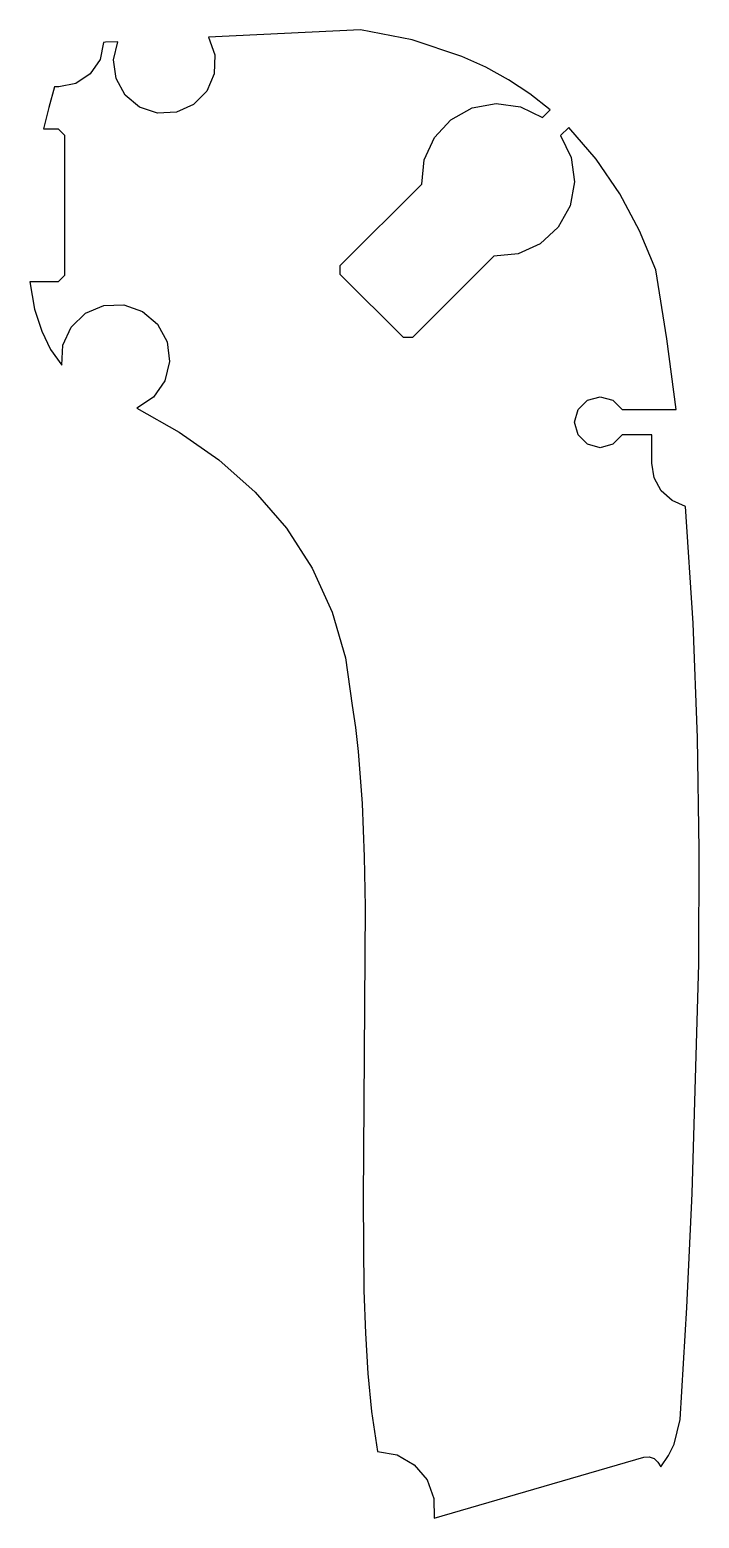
# Model space of a CAD drawing. Header units: millimetres. Extents: x -46 to 6, y -87 to 30.
import ezdxf

# ---------------------------------------------------------------- set-up
doc = ezdxf.new("R2010")
doc.units = ezdxf.units.MM

msp = doc.modelspace()

# ---------------------------------------------------------------- linework, layer by layer
msp.add_lwpolyline([(-43.95, 3.47), (-43.86, 5.03), (-43.21, 6.45), (-42.09, 7.54), (-40.65, 8.15), (-39.09, 8.2), (-37.62, 7.69), (-36.43, 6.68), (-35.69, 5.3), (-35.49, 3.75), (-35.86, 2.24), (-36.76, 0.96), (-38.06, 0.09), (-34.74, -1.78), (-31.62, -3.96), (-28.79, -6.48), (-26.33, -9.31), (-24.3, -12.45), (-22.74, -15.89), (-21.71, -19.48), (-21.18, -23.21), (-20.92, -24.94), (-20.71, -26.83), (-20.4, -30.9), (-20.24, -35.07), (-20.16, -39.01), (-20.25, -54.4), (-20.32, -61.95), (-20.25, -69.09), (-20.13, -72.44), (-19.94, -75.6), (-19.65, -78.58), (-19.19, -81.71), (-19.18, -81.71), (-17.65, -81.98), (-16.31, -82.75), (-15.3, -83.94), (-14.76, -85.39), (-14.74, -86.95), (1.69, -82.15), (2.11, -82.12), (2.5, -82.26), (2.8, -82.56), (3.04, -82.92), (3.64, -82.02), (4.08, -81.13), (4.55, -79.21), (5.07, -70.41), (5.5, -61.47), (6, -43.48), (6.04, -34.54), (5.91, -25.74), (5.58, -16.77), (4.97, -7.61), (3.91, -7.15), (3.06, -6.37), (2.51, -5.35), (2.32, -4.21), (2.32, -2), (0, -2), (-0.73, -2.73), (-1.73, -3), (-2.73, -2.73), (-3.46, -2), (-3.73, -1), (-3.46, 0), (-2.73, 0.73), (-1.73, 1), (-0.73, 0.73), (0, 0), (4.23, 0), (3.51, 5.55), (2.64, 10.96), (1.36, 14), (-0.19, 16.91), (-2.03, 19.63), (-4.19, 22.12), (-4.84, 21.48), (-4, 19.76), (-3.73, 17.86), (-4.08, 15.98), (-5.01, 14.3), (-6.42, 13), (-8.16, 12.21), (-10.07, 12.01), (-16.45, 5.63), (-17.16, 5.63), (-22.11, 10.58), (-22.11, 11.28), (-15.72, 17.67), (-15.52, 19.57), (-14.73, 21.32), (-13.43, 22.72), (-11.76, 23.65), (-9.87, 24), (-7.97, 23.74), (-6.26, 22.89), (-5.66, 23.49), (-7.24, 24.74), (-8.92, 25.86), (-10.7, 26.84), (-12.58, 27.69), (-16.48, 28.98), (-20.52, 29.77), (-32.43, 29.19), (-31.94, 27.8), (-31.99, 26.32), (-32.58, 24.96), (-33.61, 23.91), (-34.96, 23.3), (-36.44, 23.23), (-37.84, 23.7), (-38.98, 24.65), (-39.69, 25.94), (-39.89, 27.41), (-39.54, 28.84), (-40.53, 28.8), (-40.68, 28.78), (-40.95, 27.45), (-41.71, 26.31), (-42.85, 25.56), (-44.18, 25.29), (-44.51, 25.29), (-44.95, 23.69), (-45.37, 22), (-44.23, 22), (-43.73, 21.5), (-43.73, 10.5), (-44.23, 10), (-46.46, 10), (-46.08, 7.87), (-45.52, 6.13), (-44.82, 4.71)], close=True)

doc.saveas('drawing.dxf')
